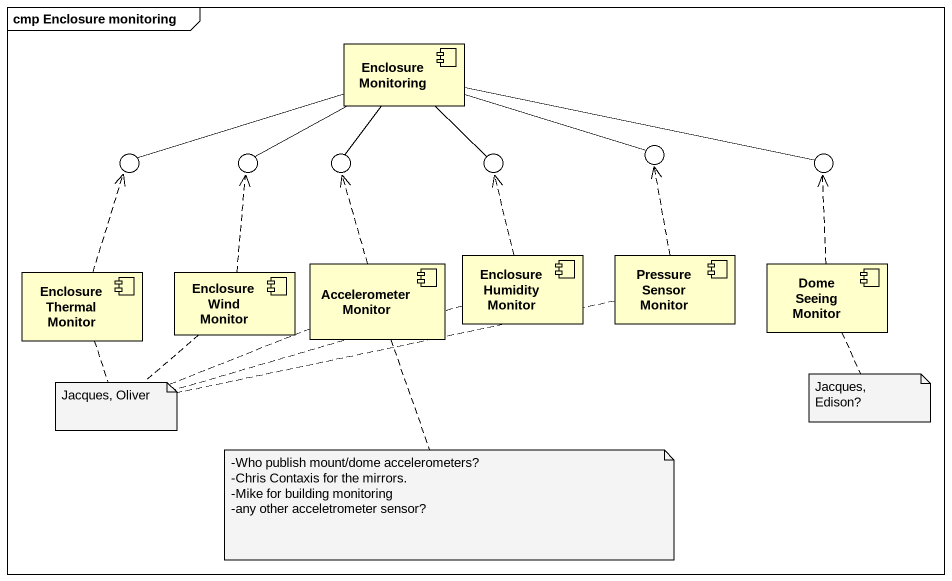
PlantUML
@startuml
mainframe cmp Enclosure monitoring
component "Enclosure Monitoring" as Enclosure_Monitoring
() " " as lollipop1
() " " as lollipop2
() " " as lollipop3
() " " as lollipop4
() " " as lollipop5
() " " as lollipop6
component "Enclosure Thermal Monitor" as Enclosure_Thermal_Monitor
component "Enclosure Wind Monitor" as Enclosure_Wind_Monitor
component "Accelerometer Monitor" as Accelerometer_Monitor
component "Enclosure Humidity Monitor" as Enclosure_Humidity_Monitor
component "Pressure Sensor Monitor" as Pressure_Sensor_Monitor
component "Dome Seeing Monitor" as Dome_Seeing_Monitor
Enclosure_Monitoring -left- lollipop1
Enclosure_Monitoring -left- lollipop2
Enclosure_Monitoring -- lollipop3
Enclosure_Monitoring -- lollipop4
Enclosure_Monitoring -right- lollipop5
Enclosure_Monitoring -right- lollipop6
Enclosure_Thermal_Monitor .up.> lollipop1
Enclosure_Wind_Monitor .up.> lollipop2
Accelerometer_Monitor .up.> lollipop3
Enclosure_Humidity_Monitor .up.> lollipop4
Pressure_Sensor_Monitor .up.> lollipop5
Dome_Seeing_Monitor .up.> lollipop6
note as N1
  Jacques, Oliver
end note
N1 .. Enclosure_Thermal_Monitor
N1 .. Enclosure_Wind_Monitor
N1 .. Accelerometer_Monitor
N1 .. Pressure_Sensor_Monitor
N1 .. Enclosure_Humidity_Monitor
note bottom of Dome_Seeing_Monitor : Jacques, Edison?
note bottom of Accelerometer_Monitor
  -Who publish mount/dome accelerometers?
  -Chris Contaxis for the mirrors.
  -Mike for building monitoring
  -any other acceletrometer sensor?
end note
@enduml
